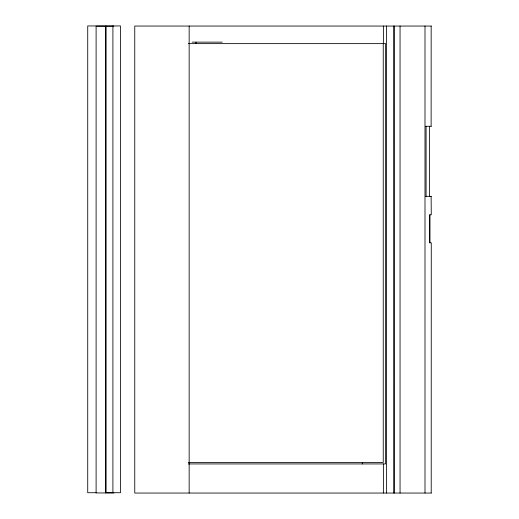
<?xml version="1.0" encoding="UTF-8"?>
<svg xmlns="http://www.w3.org/2000/svg" width="519" height="519" viewBox="0 0 519 519"><rect width="100%" height="100%" fill="white"/><g stroke="black" fill="none" stroke-linecap="round" stroke-linejoin="round"><path stroke-width="0.78" d="M431.12 126.286L431.172 26.054M431.211 493.05L431.27 242.814L429.609 242.814L429.609 214.795L431.27 214.795L431.12 196.331M431.276 26.054L134.758 26.054L134.758 493.05L431.276 493.05M113.856 26.171L96.106 26.171L96.106 492.946L113.895 492.946M192.166 42.143L222.229 42.143M188.358 43.635L385.623 43.635L385.623 463.934L188.358 463.934M425.638 126.286L431.27 126.286M425.638 196.331L431.27 196.331M188.358 462.442L383.243 462.442L383.243 43.635M96.132 492.726L87.724 492.726L87.724 25.95L120.479 25.95L120.479 492.726L106.097 492.726L106.097 26.171M429.979 214.795L429.979 242.814M429.609 126.286L429.609 196.331M426.08 126.286L426.08 196.331M424.996 26.054L424.996 493.05M400.052 26.054L400.052 493.05M394.401 26.054L394.401 493.05M393.707 493.011L393.642 26.054M386.603 26.054L386.603 493.05M383.379 26.054L383.379 43.635M383.379 463.934L383.379 493.05M362.333 462.442L362.333 463.934M195.987 42.143L195.987 43.635M189.156 26.054L189.156 493.05M112.908 25.95L112.908 492.726M105.441 26.171L105.441 492.946"/></g></svg>
